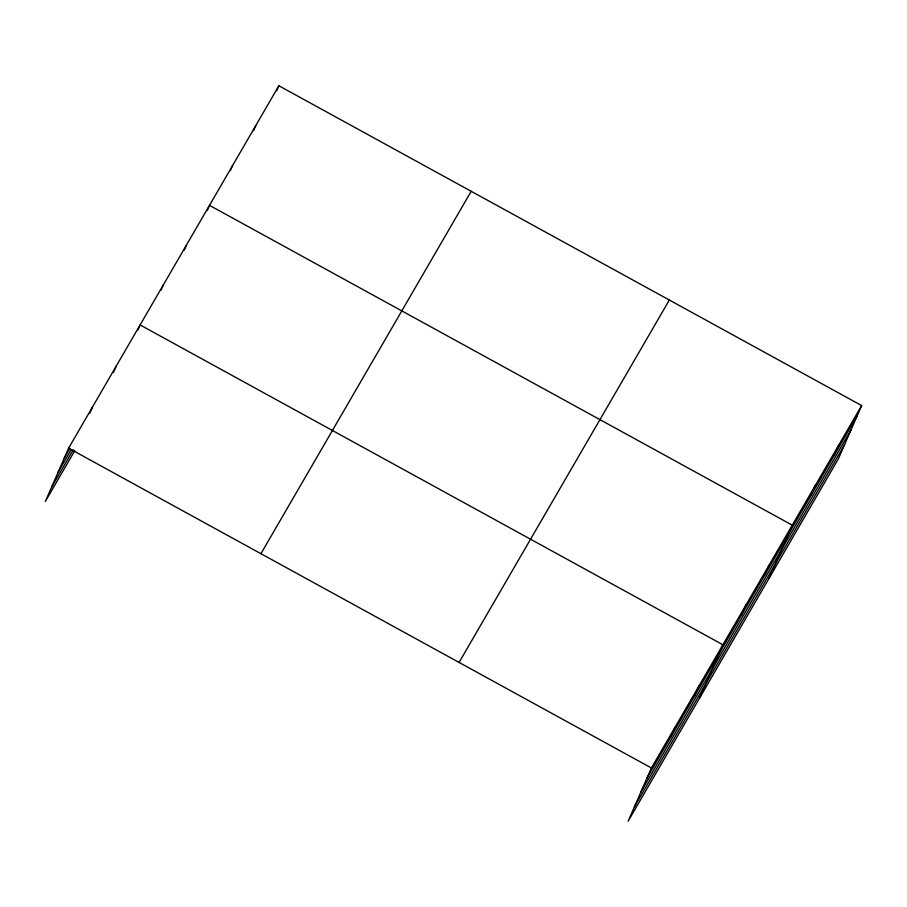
<?xml version="1.0" encoding="UTF-8"?>
<svg xmlns="http://www.w3.org/2000/svg" width="907" height="907" viewBox="0 0 907 907"><rect width="100%" height="100%" fill="white"/><g stroke="black" fill="none" stroke-linecap="round" stroke-linejoin="round"><path stroke-width="1.36" d="M861.65 405.576L651.396 767.98L628.12 821.243L838.385 458.84L861.65 405.576L278.88 85.757L68.615 448.16L45.35 501.424L74.782 450.688M89.702 413.388L92.446 407.084M113.522 372.312L116.277 366.02M137.909 329.978L140.109 324.944L722.879 644.764L699.614 698.027M161.038 290.115L163.237 285.081M184.166 250.253L186.366 245.219M207.295 210.39L209.494 205.345L792.264 525.176L769 578.428M230.423 170.527L232.623 165.482M253.552 130.653L255.751 125.62M276.68 90.791L278.88 85.757M670.817 736.983L675.227 726.915M694.649 695.918L699.048 685.839M741.609 614.98L746.008 604.901M764.737 575.106L769.136 565.038M810.994 495.381L815.393 485.302M834.123 455.518L838.522 445.439M64.216 458.239L69.828 448.568M57.991 472.49L71.313 449.532M51.574 487.172L73.308 449.725M260.933 553.701L471.187 191.298M459.078 662.439L669.332 300.036M646.986 778.059L857.251 415.655M640.761 792.31L851.027 429.907M634.344 806.992L844.61 444.589M68.615 448.16L651.396 767.98"/></g></svg>
